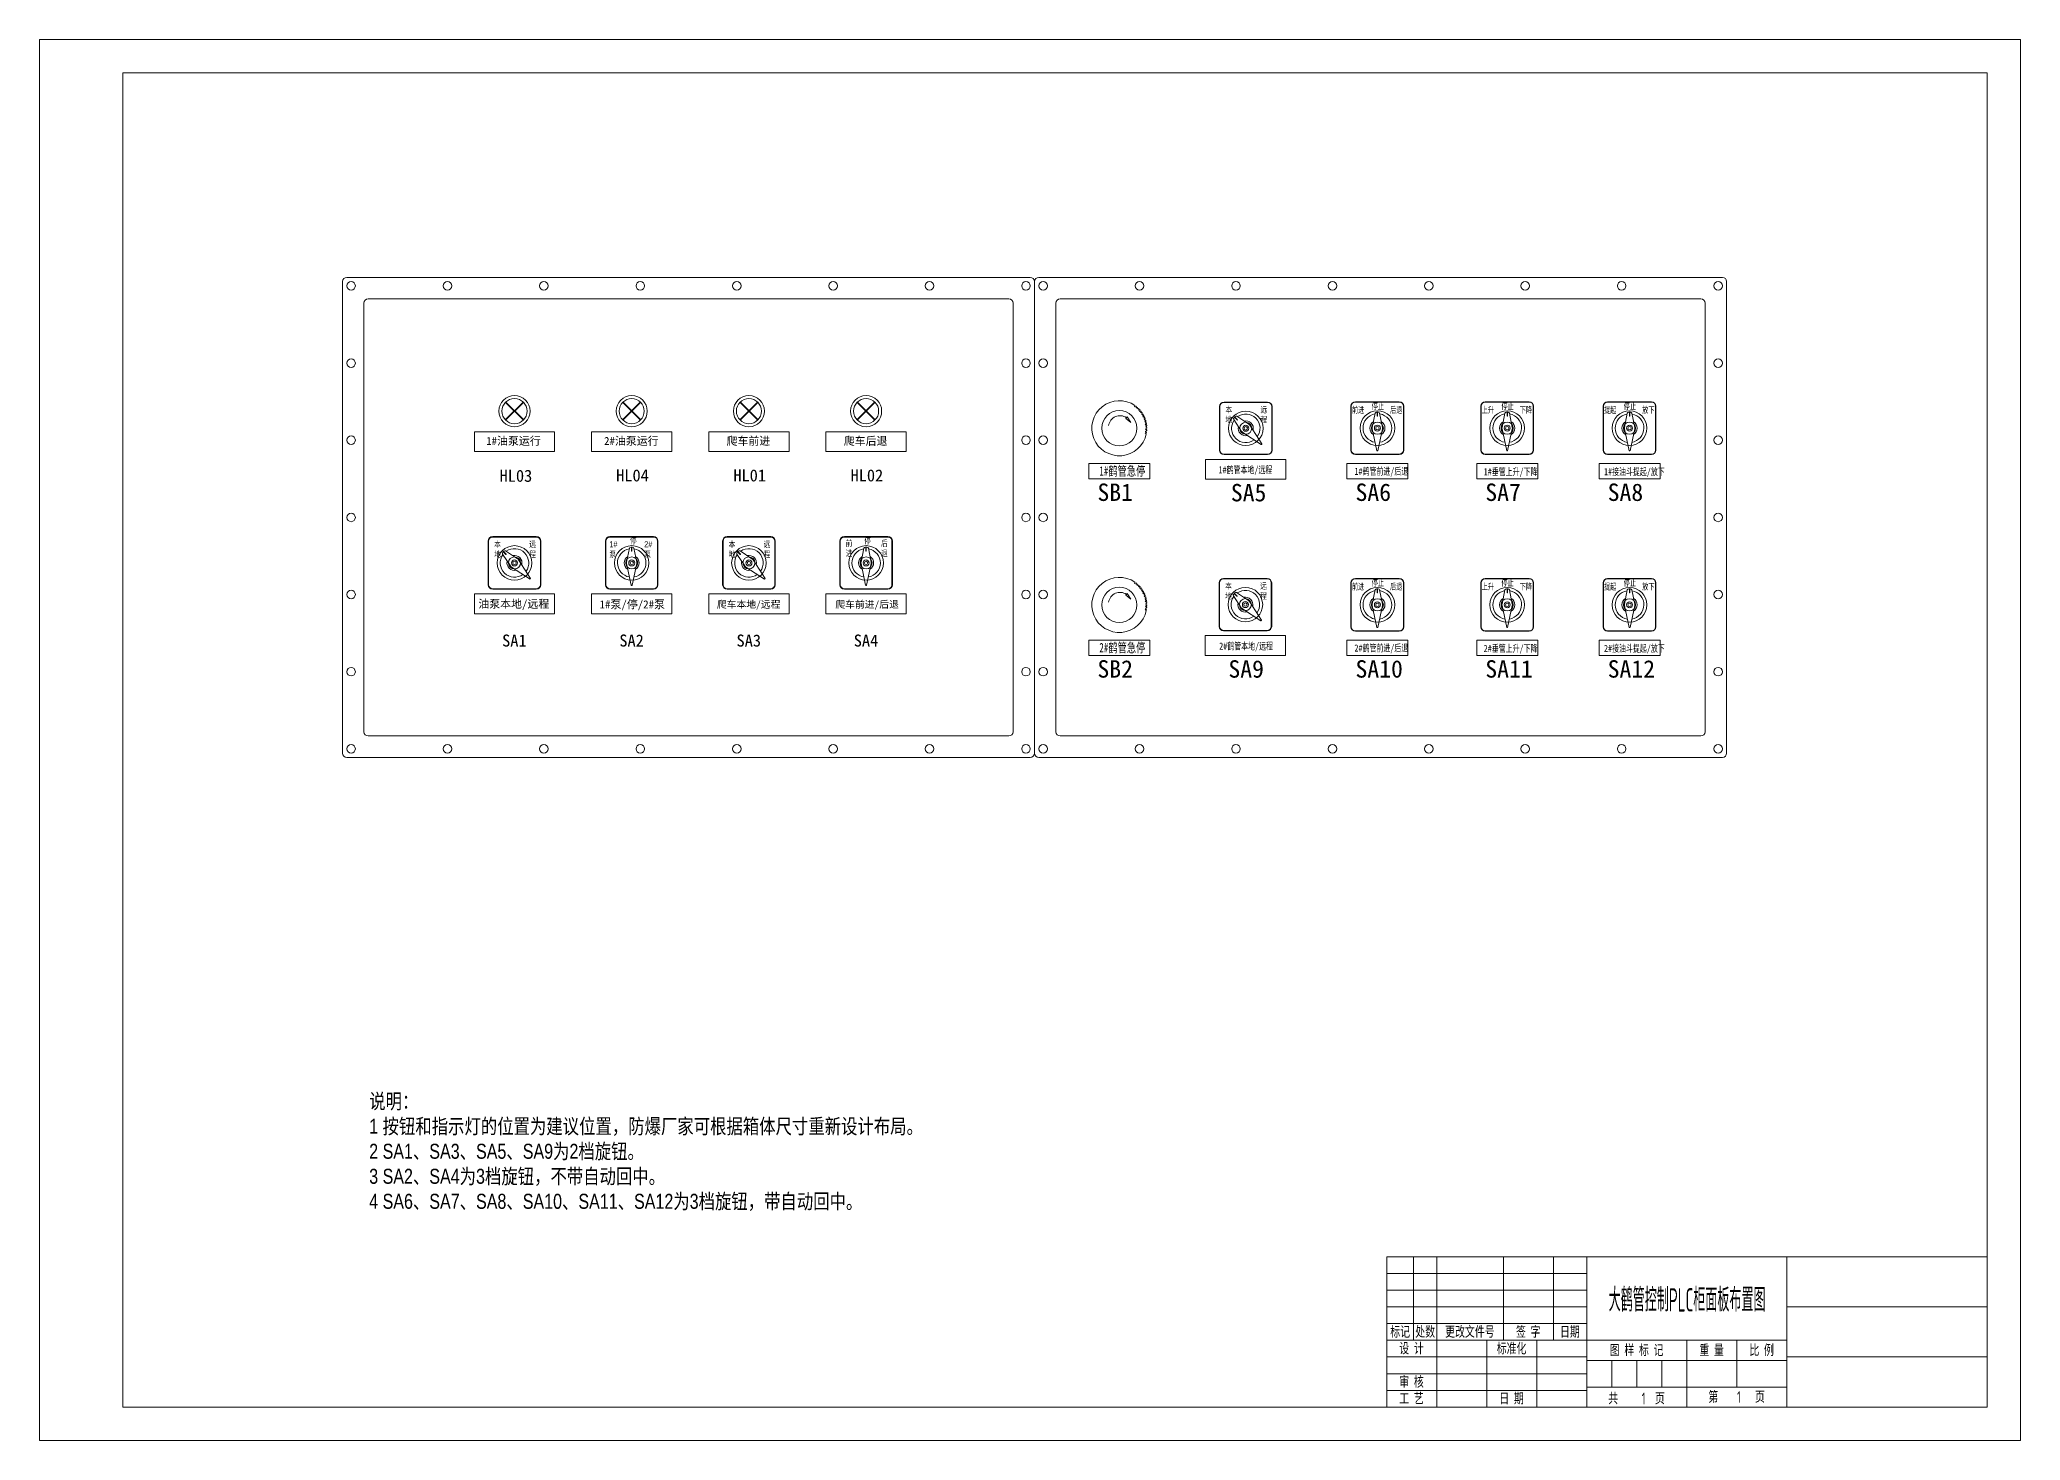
# Model space of a CAD drawing. Header units: millimetres. Extents: x 47793 to 72822, y 60284 to 123188.
# Drawn here: x 52652 to 56612, y 60284 to 63084 of the extents above; entities that cross this region are included whole.
import ezdxf
from ezdxf.enums import TextEntityAlignment as Align

# ---------------------------------------------------------------- set-up
doc = ezdxf.new("R2010")
doc.units = ezdxf.units.MM
doc.header["$LTSCALE"] = 10
doc.layers.get('0').update_dxf_attribs({"lineweight": 18})
for name, color, linetype, lineweight in [('1轮廓实线层', 7, 'Continuous', 18), ('2细线层', 4, 'Continuous', 18), ('6文字层', 3, 'Continuous', 18), ('图框层', 7, 'Continuous', 18), ('尺寸线层', 3, 'Continuous', 18), ('标注', 3, 'Continuous', 13)]:
    doc.layers.add(name, color=color, linetype=linetype, lineweight=lineweight)
doc.styles.add('FS', font='')
doc.styles.add('PC_TEXTSTYLE', font='SIMYOU.TTF', dxfattribs={"width": 0.8})
doc.styles.get("Standard").update_dxf_attribs({"font": 'isocp.shx', "width": 0.707, "bigfont": 'hztxt.shx'})
doc.styles.add('宋体', font='')
doc.styles.add('长仿宋', font='', dxfattribs={"width": 0.7, "height": 5})
doc.styles.get('FS').set_extended_font_data('SimSun')
doc.styles.get('宋体').set_extended_font_data('SimSun')
doc.styles.get('长仿宋').set_extended_font_data('SimSun')

# ---------------------------------------------------------------- blocks, each defined once
blk = doc.blocks.new('本地远程')
for p, q in [((-35, 29), (-35, -29)), ((-34.5, -29), (-34.5, 29)), ((29, 35), (-29, 35)), ((-29, 34.5), (29, 34.5)), ((34.5, 29), (34.5, -29)), ((35, -29), (35, 29)), ((-5.5, -4.1), (-16, 11.8)), ((-14.1, 15.6), (-15.6, 14.1)), ((-15, 14.7), (-11.5, 11.1)), ((-14.7, 15), (-11.1, 11.5)), ((-11.8, 16), (4.1, 5.5)), ((21.5, -20.7), (5.5, 4.1)), ((-4.1, -5.5), (20.7, -21.5)), ((20.9, -21.5), (21.5, -20.9)), ((29, -34.5), (-29, -34.5)), ((-29, -35), (29, -35))]:
    blk.add_line(p, q)
for radius in [23, 8, 4, 2.25]:
    blk.add_circle((0, 0), radius)
for centre, radius, start, end in [((-29, 29), 6, 90, 180), ((-29, 29), 5.5, 90, 180), ((29, 29), 6, 0, 90), ((29, 29), 5.5, 0, 90), ((0, 0), 19, 144.8684, 305.9981), ((-14.2, 12.7), 2, 135, 206.5651), ((-12.7, 14.2), 2, 63.4349, 135), ((-11.3, 11.3), 0.25, 225, 45), ((0, 0), 19, 324.0019, 125.1316), ((0, 0), 10, 166.6435, 283.8145), ((0, 0), 10, 346.1855, 103.3565), ((1.3, 1.3), 5, 32.9777, 56.6397), ((-1.3, -1.3), 5, 213.3603, 237.0223), ((20.8, -21.3), 0.2, 237.1169, 315), ((21.3, -20.8), 0.2, 315, 32.8831), ((-29, -29), 6, 180, 270), ((-29, -29), 5.5, 180, 270), ((29, -29), 5.5, 270, 0), ((29, -29), 6, 270, 0)]:
    blk.add_arc(centre, radius, start, end)
at = {"char_height": 8, "attachment_point": 1, "style": 'PC_TEXTSTYLE'}
for s, insert, width in [('本地', (-27.1, 28.9), 14.149), ('远程', (19.6, 28.9), 15.64)]:
    blk.add_mtext(s, dxfattribs=dict(at, insert=insert, width=width))
blk = doc.blocks.new('*U12')
for p, q in [((-35, 29), (-35, -29)), ((-34.5, -29), (-34.5, 29)), ((29, 35), (-29, 35)), ((-29, 34.5), (29, 34.5)), ((34.5, 29), (34.5, -29)), ((35, -29), (35, 29)), ((-6.8, 1), (-3, 19.6)), ((1.1, 21), (-1.1, 21)), ((-0.3, 21), (-0.3, 15.9)), ((0.2, 21), (0.2, 15.9)), ((3, 19.6), (6.8, 1)), ((-6.8, -1), (-0.6, -29.8)), ((0.6, -29.8), (6.8, -1)), ((29, -34.5), (-29, -34.5)), ((-29, -35), (29, -35)), ((-0.4, -30), (0.4, -30))]:
    blk.add_line(p, q)
for radius in [23, 8, 4, 2.25]:
    blk.add_circle((0, 0), radius)
for centre, radius, start, end in [((-29, 29), 6, 90, 180), ((-29, 29), 5.5, 90, 180), ((29, 29), 6, 0, 90), ((29, 29), 5.5, 0, 90), ((0, 0), 19, 99.8684, 260.9981), ((0, 0), 10, 121.6435, 238.8145), ((-1.9, 0), 5, 168.3603, 192.0223), ((-1.1, 19), 2, 90, 161.5651), ((0, 15.9), 0.25, 180, 0), ((1.1, 19), 2, 18.4349, 90), ((0, 0), 19, 279.0019, 80.1316), ((0, 0), 10, 301.1855, 58.3565), ((1.9, 0), 5, 347.9777, 11.6397), ((-29, -29), 6, 180, 270), ((-29, -29), 5.5, 180, 270), ((-0.4, -29.8), 0.2, 192.1169, 270), ((0.4, -29.8), 0.2, 270, 347.8831), ((29, -29), 5.5, 270, 0), ((29, -29), 6, 270, 0)]:
    blk.add_arc(centre, radius, start, end)
at = {"char_height": 8, "attachment_point": 1, "style": 'PC_TEXTSTYLE'}
for s, insert, width in [('1#泵', (-29.8, 28.9), 14.149), ('停', (-2.4, 33.6), 11), ('2#泵', (16.6, 28.9), 15.64)]:
    blk.add_mtext(s, dxfattribs=dict(at, insert=insert, width=width))
blk = doc.blocks.new('*U13')
for p, q in [((-35, 29), (-35, -29)), ((-34.5, -29), (-34.5, 29)), ((29, 35), (-29, 35)), ((-29, 34.5), (29, 34.5)), ((34.5, 29), (34.5, -29)), ((35, -29), (35, 29)), ((-6.8, 1), (-3, 19.6)), ((1.1, 21), (-1.1, 21)), ((-0.3, 21), (-0.3, 15.9)), ((0.2, 21), (0.2, 15.9)), ((3, 19.6), (6.8, 1)), ((-6.8, -1), (-0.6, -29.8)), ((0.6, -29.8), (6.8, -1)), ((29, -34.5), (-29, -34.5)), ((-29, -35), (29, -35)), ((-0.4, -30), (0.4, -30))]:
    blk.add_line(p, q)
for radius in [23, 8, 4, 2.25]:
    blk.add_circle((0, 0), radius)
for centre, radius, start, end in [((-29, 29), 6, 90, 180), ((-29, 29), 5.5, 90, 180), ((29, 29), 6, 0, 90), ((29, 29), 5.5, 0, 90), ((0, 0), 19, 99.8684, 260.9981), ((0, 0), 10, 121.6435, 238.8145), ((-1.9, 0), 5, 168.3603, 192.0223), ((-1.1, 19), 2, 90, 161.5651), ((0, 15.9), 0.25, 180, 0), ((1.1, 19), 2, 18.4349, 90), ((0, 0), 19, 279.0019, 80.1316), ((0, 0), 10, 301.1855, 58.3565), ((1.9, 0), 5, 347.9777, 11.6397), ((-29, -29), 6, 180, 270), ((-29, -29), 5.5, 180, 270), ((-0.4, -29.8), 0.2, 192.1169, 270), ((0.4, -29.8), 0.2, 270, 347.8831), ((29, -29), 5.5, 270, 0), ((29, -29), 6, 270, 0)]:
    blk.add_arc(centre, radius, start, end)
at = {"char_height": 8, "width": 11, "attachment_point": 1, "style": 'PC_TEXTSTYLE'}
for s, insert in [('前进', (-27.3, 30.2)), ('停', (-2.4, 33.6)), ('后退', (19.8, 30.2))]:
    blk.add_mtext(s, dxfattribs=dict(at, insert=insert))
blk = doc.blocks.new('急停')
for p, q in [((9.5, 13.8), (9.3, 12.9)), ((9.3, 12.9), (10.2, 13.3)), ((10.4, 13.1), (10.2, 12.2)), ((10.2, 12.2), (11, 12.6)), ((4.2, 5.9), (3.7, 5.4)), ((3.7, 5.4), (7, 2.9)), ((4.6, 6.5), (4.2, 5.9)), ((7, 2.9), (4.6, 6.5)), ((11.2, 12.4), (10.9, 11.6)), ((10.9, 11.6), (11.8, 11.9)), ((12, 11.7), (11.7, 10.8)), ((11.7, 10.8), (12.6, 11.1)), ((12.8, 10.9), (12.4, 10)), ((12.4, 10), (13.3, 10.2)), ((13.5, 10), (13, 9.2)), ((13, 9.2), (14, 9.3)), ((14.1, 9.1), (13.6, 8.3)), ((13.6, 8.3), (14.6, 8.4)), ((14.7, 8.2), (14.2, 7.5)), ((14.2, 7.5), (15.1, 7.5)), ((15.2, 7.2), (14.6, 6.5)), ((14.6, 6.5), (15.6, 6.5)), ((15.7, 6.2), (15.1, 5.6)), ((15.1, 5.6), (16, 5.5)), ((16.1, 5.2), (15.4, 4.6)), ((15.4, 4.6), (16.3, 4.4)), ((16.4, 4.1), (15.7, 3.6)), ((15.7, 3.6), (16.6, 3.4)), ((16.7, 3.1), (16, 2.6)), ((16, 2.6), (16.8, 2.3)), ((16.9, 2), (16.1, 1.5)), ((16.1, 1.5), (17, 1.2)), ((17, 0.9), (16.2, 0.5)), ((16.2, 0.5), (17.1, 0.1)), ((16.9, -3.5), (16, -3.7)), ((16, -3.7), (16.7, -4.3)), ((17, -2.4), (16.1, -2.7)), ((16.1, -2.7), (16.9, -3.2)), ((17.1, -1.3), (16.2, -1.6)), ((16.2, -1.6), (17, -2.1)), ((17.1, -0.2), (16.3, -0.6)), ((16.3, -0.6), (17.1, -1))]:
    blk.add_line(p, q)
blk.add_circle((-0.4, -0.7), 11.2)
for centre, radius, start, end in [((-0.4, -0.7), 17.5, 55.5124, 348.0594), ((-0.4, -0.7), 17.5, 51.9124, 52.8594), ((-0.4, -0.7), 17.5, 48.3124, 49.2594), ((0, 0), 7.26, 55.0086, 172.0809), ((-0.4, -0.7), 17.5, 44.7124, 45.6594), ((-0.4, -0.7), 17.5, 41.1124, 42.0594), ((-0.4, -0.7), 17.5, 37.5124, 38.4594), ((-0.4, -0.7), 17.5, 33.9124, 34.8594), ((-0.4, -0.7), 17.5, 30.3124, 31.2594), ((-0.4, -0.7), 17.5, 26.7124, 27.6594), ((-0.4, -0.7), 17.5, 23.1124, 24.0594), ((-0.4, -0.7), 17.5, 19.5124, 20.4594), ((-0.4, -0.7), 17.5, 15.9124, 16.8594), ((-0.4, -0.7), 17.5, 12.3124, 13.2594), ((-0.4, -0.7), 17.5, 8.7124, 9.6594), ((-0.4, -0.7), 17.5, 5.1124, 6.0594), ((-0.4, -0.7), 17.5, 1.5124, 2.4594), ((-0.4, -0.7), 17.5, 350.7124, 351.6594), ((-0.4, -0.7), 17.5, 354.3124, 355.2594), ((-0.4, -0.7), 17.5, 357.9124, 358.8594)]:
    blk.add_arc(centre, radius, start, end)

msp = doc.modelspace()

# ---------------------------------------------------------------- linework, layer by layer
for p, q in [((53266.22, 62609.23), (54054.41, 62609.23)), ((53844.51, 62609.23), (54632.71, 62609.23)), ((54649.85, 62609.23), (55438.05, 62609.23)), ((55228.14, 62609.23), (56016.34, 62609.23)), ((53257.65, 61658.25), (53257.65, 62600.66)), ((54641.28, 62600.66), (54641.28, 61658.25)), ((54641.28, 61658.25), (54641.28, 62600.66)), ((56024.91, 62600.66), (56024.91, 61658.25)), ((53300.49, 61701.08), (53300.49, 62557.82)), ((53309.05, 62566.39), (54011.58, 62566.39)), ((53887.35, 62566.39), (54589.88, 62566.39)), ((54598.44, 62557.82), (54598.44, 61701.08)), ((54684.12, 61701.08), (54684.12, 62557.82)), ((54692.68, 62566.39), (55395.21, 62566.39)), ((55270.98, 62566.39), (55973.51, 62566.39)), ((55982.07, 62557.82), (55982.07, 61701.08)), ((55273.81, 62351.65), (55273.81, 62264.02)), ((55274.56, 62264.02), (55274.56, 62351.65)), ((55370.5, 62360.71), (55282.87, 62360.71)), ((55282.87, 62359.96), (55370.5, 62359.96)), ((55316.43, 62309.39), (55322.22, 62337.5)), ((55328.29, 62339.56), (55325.09, 62339.56)), ((55326.31, 62339.56), (55326.31, 62331.93)), ((55327.06, 62339.56), (55327.06, 62331.93)), ((55331.15, 62337.5), (55336.94, 62309.39)), ((55378.81, 62351.65), (55378.81, 62264.02)), ((55379.56, 62264.02), (55379.56, 62351.65)), ((55533.31, 62351.65), (55533.31, 62264.02)), ((55534.06, 62264.02), (55534.06, 62351.65)), ((55630, 62360.71), (55542.37, 62360.71)), ((55542.37, 62359.96), (55630, 62359.96)), ((55575.93, 62309.39), (55581.72, 62337.5)), ((55587.79, 62339.56), (55584.59, 62339.56)), ((55585.81, 62339.56), (55585.81, 62331.93)), ((55586.56, 62339.56), (55586.56, 62331.93)), ((55590.65, 62337.5), (55596.44, 62309.39)), ((55638.31, 62351.65), (55638.31, 62264.02)), ((55639.06, 62264.02), (55639.06, 62351.65)), ((55777.9, 62351.62), (55777.9, 62264)), ((55778.66, 62264), (55778.66, 62351.62)), ((55874.59, 62360.69), (55786.97, 62360.69)), ((55786.97, 62359.93), (55874.59, 62359.93)), ((55820.52, 62309.36), (55826.31, 62337.47)), ((55832.38, 62339.54), (55829.18, 62339.54)), ((55830.4, 62339.54), (55830.4, 62331.9)), ((55831.16, 62339.54), (55831.16, 62331.9)), ((55835.25, 62337.47), (55841.04, 62309.36)), ((55882.9, 62351.62), (55882.9, 62264)), ((55883.66, 62264), (55883.66, 62351.62)), ((55316.44, 62306.29), (55325.78, 62262.79)), ((55327.59, 62262.79), (55336.93, 62306.29)), ((55575.94, 62306.29), (55585.28, 62262.79)), ((55587.09, 62262.79), (55596.43, 62306.29)), ((55820.53, 62306.26), (55829.87, 62262.76)), ((55831.69, 62262.76), (55841.03, 62306.26)), ((55370.5, 62255.71), (55282.87, 62255.71)), ((55282.87, 62254.96), (55370.5, 62254.96)), ((55326.08, 62262.55), (55327.3, 62262.55)), ((55630, 62255.71), (55542.37, 62255.71)), ((55542.37, 62254.96), (55630, 62254.96)), ((55585.57, 62262.55), (55586.8, 62262.55)), ((55874.59, 62255.69), (55786.97, 62255.69)), ((55786.97, 62254.93), (55874.59, 62254.93)), ((55830.17, 62262.52), (55831.39, 62262.52)), ((55273.81, 61998.48), (55273.81, 61910.85)), ((55274.56, 61910.85), (55274.56, 61998.48)), ((55370.5, 62007.54), (55282.87, 62007.54)), ((55282.87, 62006.79), (55370.5, 62006.79)), ((55316.43, 61956.22), (55322.22, 61984.33)), ((55328.29, 61986.39), (55325.09, 61986.39)), ((55326.31, 61986.39), (55326.31, 61978.76)), ((55327.06, 61986.39), (55327.06, 61978.76)), ((55331.15, 61984.33), (55336.94, 61956.22)), ((55378.81, 61998.48), (55378.81, 61910.85)), ((55379.56, 61910.85), (55379.56, 61998.48)), ((55533.31, 61998.48), (55533.31, 61910.85)), ((55534.06, 61910.85), (55534.06, 61998.48)), ((55630, 62007.54), (55542.37, 62007.54)), ((55542.37, 62006.79), (55630, 62006.79)), ((55575.93, 61956.22), (55581.72, 61984.33)), ((55587.79, 61986.39), (55584.59, 61986.39)), ((55585.81, 61986.39), (55585.81, 61978.76)), ((55586.56, 61986.39), (55586.56, 61978.76)), ((55590.65, 61984.33), (55596.44, 61956.22)), ((55638.31, 61998.48), (55638.31, 61910.85)), ((55639.06, 61910.85), (55639.06, 61998.48)), ((55777.9, 61998.45), (55777.9, 61910.83)), ((55778.66, 61910.83), (55778.66, 61998.45)), ((55874.59, 62007.52), (55786.97, 62007.52)), ((55786.97, 62006.76), (55874.59, 62006.76)), ((55820.52, 61956.19), (55826.31, 61984.3)), ((55832.38, 61986.37), (55829.18, 61986.37)), ((55830.4, 61986.37), (55830.4, 61978.73)), ((55831.16, 61986.37), (55831.16, 61978.73)), ((55835.25, 61984.3), (55841.04, 61956.19)), ((55882.9, 61998.45), (55882.9, 61910.83)), ((55883.66, 61910.83), (55883.66, 61998.45)), ((55316.44, 61953.12), (55325.78, 61909.62)), ((55327.59, 61909.62), (55336.93, 61953.12)), ((55575.94, 61953.12), (55585.28, 61909.62)), ((55587.09, 61909.62), (55596.43, 61953.12)), ((55820.53, 61953.09), (55829.87, 61909.59)), ((55831.69, 61909.59), (55841.03, 61953.09)), ((55370.5, 61902.54), (55282.87, 61902.54)), ((55282.87, 61901.79), (55370.5, 61901.79)), ((55326.08, 61909.38), (55327.3, 61909.38)), ((55630, 61902.54), (55542.37, 61902.54)), ((55542.37, 61901.79), (55630, 61901.79)), ((55585.57, 61909.38), (55586.8, 61909.38)), ((55874.59, 61902.52), (55786.97, 61902.52)), ((55786.97, 61901.76), (55874.59, 61901.76)), ((55830.17, 61909.35), (55831.39, 61909.35)), ((54011.58, 61692.52), (53309.05, 61692.52)), ((54589.88, 61692.52), (53887.35, 61692.52)), ((55395.21, 61692.52), (54692.68, 61692.52)), ((55973.51, 61692.52), (55270.98, 61692.52)), ((54632.71, 61649.68), (53266.22, 61649.68)), ((56016.34, 61649.68), (54649.85, 61649.68))]:
    msp.add_line(p, q)
at = {"lineweight": 40}
for p, q in [((53583.82, 62359.57), (53619.28, 62324.11)), ((53583.82, 62324.11), (53619.28, 62359.57)), ((53818.14, 62359.57), (53853.6, 62324.11)), ((53818.14, 62324.11), (53853.6, 62359.57)), ((54052.46, 62359.57), (54087.92, 62324.11)), ((54052.46, 62324.11), (54087.92, 62359.57)), ((54286.78, 62359.57), (54322.24, 62324.11)), ((54286.78, 62324.11), (54322.24, 62359.57))]:
    msp.add_line(p, q, dxfattribs=at)
for centre, radius in [((55326.69, 62307.84), 34.75), ((55586.19, 62307.84), 34.75), ((55830.78, 62307.81), 34.75), ((55326.69, 62307.84), 12.09), ((55326.69, 62307.84), 6.04), ((55326.69, 62307.84), 3.4), ((55586.19, 62307.84), 12.09), ((55586.19, 62307.84), 6.04), ((55586.19, 62307.84), 3.4), ((55830.78, 62307.81), 12.09), ((55830.78, 62307.81), 6.04), ((55830.78, 62307.81), 3.4), ((55326.69, 61954.67), 34.75), ((55586.19, 61954.67), 34.75), ((55830.78, 61954.64), 34.75), ((55326.69, 61954.67), 12.09), ((55326.69, 61954.67), 6.04), ((55326.69, 61954.67), 3.4), ((55586.19, 61954.67), 12.09), ((55586.19, 61954.67), 6.04), ((55586.19, 61954.67), 3.4), ((55830.78, 61954.64), 12.09), ((55830.78, 61954.64), 6.04), ((55830.78, 61954.64), 3.4)]:
    msp.add_circle(centre, radius)
for centre, radius, start, end in [((53266.22, 62600.66), 8.57, 90, 180), ((54632.71, 62600.66), 8.57, 0, 90), ((54649.85, 62600.66), 8.57, 90, 180), ((56016.34, 62600.66), 8.57, 0, 90), ((53309.05, 62557.82), 8.57, 90, 180), ((54589.88, 62557.82), 8.57, 0, 90), ((54692.68, 62557.82), 8.57, 90, 180), ((55973.51, 62557.82), 8.57, 0, 90), ((55282.87, 62351.65), 9.06, 90, 180), ((55282.87, 62351.65), 8.31, 90, 180), ((55326.69, 62307.84), 28.71, 99.86844, 260.99807), ((55325.09, 62336.54), 3.02, 90, 161.56505), ((55326.69, 62331.93), 0.378, 180, 0), ((55328.29, 62336.54), 3.02, 18.43495, 90), ((55326.69, 62307.84), 28.71, 279.00193, 80.13156), ((55370.5, 62351.65), 9.06, 0, 90), ((55370.5, 62351.65), 8.31, 0, 90), ((55542.37, 62351.65), 9.06, 90, 180), ((55542.37, 62351.65), 8.31, 90, 180), ((55586.19, 62307.84), 28.71, 99.86844, 260.99807), ((55584.59, 62336.54), 3.02, 90, 161.56505), ((55586.19, 62331.93), 0.378, 180, 0), ((55587.79, 62336.54), 3.02, 18.43495, 90), ((55586.19, 62307.84), 28.71, 279.00193, 80.13156), ((55630, 62351.65), 9.06, 0, 90), ((55630, 62351.65), 8.31, 0, 90), ((55786.97, 62351.62), 9.06, 90, 180), ((55786.97, 62351.62), 8.31, 90, 180), ((55830.78, 62307.81), 28.71, 99.86844, 260.99807), ((55829.18, 62336.52), 3.02, 90, 161.56505), ((55830.78, 62331.9), 0.378, 180, 0), ((55832.38, 62336.52), 3.02, 18.43495, 90), ((55830.78, 62307.81), 28.71, 279.00193, 80.13156), ((55874.59, 62351.62), 9.06, 0, 90), ((55874.59, 62351.62), 8.31, 0, 90), ((55326.69, 62307.84), 15.11, 121.64347, 238.81453), ((55323.83, 62307.86), 7.55, 168.36027, 192.02235), ((55326.69, 62307.84), 15.11, 301.18547, 58.35653), ((55329.54, 62307.86), 7.55, 347.97765, 11.63973), ((55586.19, 62307.84), 15.11, 121.64347, 238.81453), ((55583.33, 62307.86), 7.55, 168.36027, 192.02235), ((55586.19, 62307.84), 15.11, 301.18547, 58.35653), ((55589.04, 62307.86), 7.55, 347.97765, 11.63973), ((55830.78, 62307.81), 15.11, 121.64347, 238.81453), ((55827.92, 62307.84), 7.55, 168.36027, 192.02235), ((55830.78, 62307.81), 15.11, 301.18547, 58.35653), ((55833.64, 62307.84), 7.55, 347.97765, 11.63973), ((55282.87, 62264.02), 9.06, 180, 270), ((55282.87, 62264.02), 8.31, 180, 270), ((55326.08, 62262.85), 0.302, 192.11694, 270), ((55327.3, 62262.85), 0.302, 270, 347.88306), ((55370.5, 62264.02), 8.31, 270, 0), ((55370.5, 62264.02), 9.06, 270, 0), ((55542.37, 62264.02), 9.06, 180, 270), ((55542.37, 62264.02), 8.31, 180, 270), ((55585.57, 62262.85), 0.302, 192.11694, 270), ((55586.8, 62262.85), 0.302, 270, 347.88306), ((55630, 62264.02), 8.31, 270, 0), ((55630, 62264.02), 9.06, 270, 0), ((55786.97, 62264), 9.06, 180, 270), ((55786.97, 62264), 8.31, 180, 270), ((55830.17, 62262.83), 0.302, 192.11694, 270), ((55831.39, 62262.83), 0.302, 270, 347.88306), ((55874.59, 62264), 8.31, 270, 0), ((55874.59, 62264), 9.06, 270, 0), ((55282.87, 61998.48), 9.06, 90, 180), ((55282.87, 61998.48), 8.31, 90, 180), ((55326.69, 61954.67), 28.71, 99.86844, 260.99807), ((55325.09, 61983.37), 3.02, 90, 161.56505), ((55326.69, 61978.76), 0.378, 180, 0), ((55328.29, 61983.37), 3.02, 18.43495, 90), ((55326.69, 61954.67), 28.71, 279.00193, 80.13156), ((55370.5, 61998.48), 9.06, 0, 90), ((55370.5, 61998.48), 8.31, 0, 90), ((55542.37, 61998.48), 9.06, 90, 180), ((55542.37, 61998.48), 8.31, 90, 180), ((55586.19, 61954.67), 28.71, 99.86844, 260.99807), ((55584.59, 61983.37), 3.02, 90, 161.56505), ((55586.19, 61978.76), 0.378, 180, 0), ((55587.79, 61983.37), 3.02, 18.43495, 90), ((55586.19, 61954.67), 28.71, 279.00193, 80.13156), ((55630, 61998.48), 9.06, 0, 90), ((55630, 61998.48), 8.31, 0, 90), ((55786.97, 61998.45), 9.06, 90, 180), ((55786.97, 61998.45), 8.31, 90, 180), ((55830.78, 61954.64), 28.71, 99.86844, 260.99807), ((55829.18, 61983.35), 3.02, 90, 161.56505), ((55830.78, 61978.73), 0.378, 180, 0), ((55832.38, 61983.35), 3.02, 18.43495, 90), ((55830.78, 61954.64), 28.71, 279.00193, 80.13156), ((55874.59, 61998.45), 9.06, 0, 90), ((55874.59, 61998.45), 8.31, 0, 90), ((55326.69, 61954.67), 15.11, 121.64347, 238.81453), ((55323.83, 61954.69), 7.55, 168.36027, 192.02235), ((55326.69, 61954.67), 15.11, 301.18547, 58.35653), ((55329.54, 61954.69), 7.55, 347.97765, 11.63973), ((55586.19, 61954.67), 15.11, 121.64347, 238.81453), ((55583.33, 61954.69), 7.55, 168.36027, 192.02235), ((55586.19, 61954.67), 15.11, 301.18547, 58.35653), ((55589.04, 61954.69), 7.55, 347.97765, 11.63973), ((55830.78, 61954.64), 15.11, 121.64347, 238.81453), ((55827.92, 61954.67), 7.55, 168.36027, 192.02235), ((55830.78, 61954.64), 15.11, 301.18547, 58.35653), ((55833.64, 61954.67), 7.55, 347.97765, 11.63973), ((55282.87, 61910.85), 9.06, 180, 270), ((55282.87, 61910.85), 8.31, 180, 270), ((55326.08, 61909.68), 0.302, 192.11694, 270), ((55327.3, 61909.68), 0.302, 270, 347.88306), ((55370.5, 61910.85), 8.31, 270, 0), ((55370.5, 61910.85), 9.06, 270, 0), ((55542.37, 61910.85), 9.06, 180, 270), ((55542.37, 61910.85), 8.31, 180, 270), ((55585.57, 61909.68), 0.302, 192.11694, 270), ((55586.8, 61909.68), 0.302, 270, 347.88306), ((55630, 61910.85), 8.31, 270, 0), ((55630, 61910.85), 9.06, 270, 0), ((55786.97, 61910.83), 9.06, 180, 270), ((55786.97, 61910.83), 8.31, 180, 270), ((55830.17, 61909.65), 0.302, 192.11694, 270), ((55831.39, 61909.65), 0.302, 270, 347.88306), ((55874.59, 61910.83), 8.31, 270, 0), ((55874.59, 61910.83), 9.06, 270, 0), ((53309.05, 61701.08), 8.57, 180, 270), ((54589.88, 61701.08), 8.57, 270, 0), ((54692.68, 61701.08), 8.57, 180, 270), ((55973.51, 61701.08), 8.57, 270, 0), ((53266.22, 61658.25), 8.57, 180, 270), ((54632.71, 61658.25), 8.57, 270, 0), ((54649.85, 61658.25), 8.57, 180, 270), ((56016.34, 61658.25), 8.57, 270, 0)]:
    msp.add_arc(centre, radius, start, end)
at = {"layer": '1轮廓实线层'}
for p, q in [((56545.49, 60651.12), (55345.49, 60651.12)), ((55345.49, 60351.12), (55345.49, 60651.12)), ((55345.49, 60351.12), (56545.49, 60351.12))]:
    msp.add_line(p, q, dxfattribs=at)
for points in [[(53521.28, 62300.66), (53681.82, 62300.66), (53681.82, 62260.92), (53521.28, 62260.92)], [(53755.6, 62300.66), (53916.14, 62300.66), (53916.14, 62260.92), (53755.6, 62260.92)], [(53989.92, 62300.66), (54150.46, 62300.66), (54150.46, 62260.92), (53989.92, 62260.92)], [(54224.24, 62300.66), (54384.78, 62300.66), (54384.78, 62260.92), (54224.24, 62260.92)], [(54749.71, 62236.88), (54871.73, 62236.88), (54871.73, 62206.55), (54749.71, 62206.55)], [(54983.3, 62245.46), (55143.84, 62245.46), (55143.84, 62205.72), (54983.3, 62205.72)], [(55265.68, 62236.88), (55387.7, 62236.88), (55387.7, 62206.55), (55265.68, 62206.55)], [(55525.17, 62236.88), (55647.2, 62236.88), (55647.2, 62206.55), (55525.17, 62206.55)], [(55769.77, 62236.88), (55891.79, 62236.88), (55891.79, 62206.55), (55769.77, 62206.55)], [(53521.28, 61976.43), (53681.82, 61976.43), (53681.82, 61936.7), (53521.28, 61936.7)], [(53755.6, 61976.43), (53916.14, 61976.43), (53916.14, 61936.7), (53755.6, 61936.7)], [(53989.92, 61976.43), (54150.46, 61976.43), (54150.46, 61936.7), (53989.92, 61936.7)], [(54224.24, 61976.43), (54384.78, 61976.43), (54384.78, 61936.7), (54224.24, 61936.7)], [(54749.71, 61883.71), (54871.73, 61883.71), (54871.73, 61853.38), (54749.71, 61853.38)], [(54982.55, 61893.04), (55143.09, 61893.04), (55143.09, 61853.3), (54982.55, 61853.3)], [(55265.68, 61883.71), (55387.7, 61883.71), (55387.7, 61853.38), (55265.68, 61853.38)], [(55525.17, 61883.71), (55647.2, 61883.71), (55647.2, 61853.38), (55525.17, 61853.38)], [(55769.77, 61883.71), (55891.79, 61883.71), (55891.79, 61853.38), (55769.77, 61853.38)]]:
    msp.add_lwpolyline(points, close=True, dxfattribs=at)
for centre, radius in [((53601.55, 62341.84), 31.08), ((53835.87, 62341.84), 31.08), ((54070.19, 62341.84), 31.08), ((54304.51, 62341.84), 31.08), ((53601.55, 62341.84), 25.08), ((53835.87, 62341.84), 25.08), ((54070.19, 62341.84), 25.08), ((54304.51, 62341.84), 25.08)]:
    msp.add_circle(centre, radius, dxfattribs=at)
at = {"layer": '2细线层'}
for p, q in [((52652.16, 60284.45), (52652.16, 63084.45)), ((56612.16, 63084.45), (52652.16, 63084.45)), ((56612.16, 63084.45), (56612.16, 60284.45)), ((55398.82, 60484.45), (55398.82, 60651.12)), ((55445.49, 60484.45), (55445.49, 60651.12)), ((55578.82, 60484.45), (55578.82, 60651.12)), ((55678.82, 60484.45), (55678.82, 60651.12)), ((55745.49, 60351.12), (55745.49, 60651.12)), ((56145.49, 60351.12), (56145.49, 60651.12)), ((55345.49, 60617.78), (55745.49, 60617.78)), ((55345.49, 60584.45), (55745.49, 60584.45)), ((55345.49, 60551.12), (55745.49, 60551.12)), ((56145.49, 60551.12), (56545.49, 60551.12)), ((55345.49, 60517.78), (55745.49, 60517.78)), ((55345.49, 60484.45), (56145.49, 60484.45)), ((55445.49, 60351.12), (55445.49, 60484.45)), ((55545.49, 60351.12), (55545.49, 60484.45)), ((55645.49, 60351.12), (55645.49, 60484.45)), ((55945.49, 60351.12), (55945.49, 60484.45)), ((56045.49, 60391.12), (56045.49, 60484.45)), ((55345.49, 60451.12), (55745.49, 60451.12)), ((55745.49, 60444.45), (56145.49, 60444.45)), ((55795.49, 60391.12), (55795.49, 60444.45)), ((55845.49, 60391.12), (55845.49, 60444.45)), ((55895.49, 60391.12), (55895.49, 60444.45)), ((56145.49, 60451.12), (56545.49, 60451.12)), ((55345.49, 60417.78), (55745.49, 60417.78)), ((55745.49, 60391.12), (56145.49, 60391.12)), ((55345.49, 60384.45), (55745.49, 60384.45)), ((56612.16, 60284.45), (52652.16, 60284.45))]:
    msp.add_line(p, q, dxfattribs=at)
at = {"layer": '图框层'}
for p, q in [((52818.82, 60351.12), (52818.82, 63017.78)), ((56545.49, 63017.78), (52818.82, 63017.78)), ((56545.49, 63017.78), (56545.49, 60351.12)), ((56545.49, 60351.12), (56545.49, 60651.12)), ((52818.82, 60351.12), (56545.49, 60351.12))]:
    msp.add_line(p, q, dxfattribs=at)
at = {"layer": '标注'}
for centre in [(53274.78, 62592.09), (53467.55, 62592.09), (53660.31, 62592.09), (53853.08, 62592.09), (53853.08, 62592.09), (54045.85, 62592.09), (54238.61, 62592.09), (54431.38, 62592.09), (54624.14, 62592.09), (54658.41, 62592.09), (54851.18, 62592.09), (55043.95, 62592.09), (55236.71, 62592.09), (55236.71, 62592.09), (55429.48, 62592.09), (55622.24, 62592.09), (55815.01, 62592.09), (56007.78, 62592.09), (53274.78, 62437.88), (54624.14, 62437.88), (54658.41, 62437.88), (56007.78, 62437.88), (53274.78, 62283.67), (54624.14, 62283.67), (54658.41, 62283.67), (56007.78, 62283.67), (53274.78, 62129.45), (54624.14, 62129.45), (54658.41, 62129.45), (56007.78, 62129.45), (53274.78, 61975.24), (54624.14, 61975.24), (54658.41, 61975.24), (56007.78, 61975.24), (53274.78, 61821.03), (54624.14, 61821.03), (54658.41, 61821.03), (56007.78, 61821.03), (53274.78, 61666.81), (53467.55, 61666.81), (53660.31, 61666.81), (53853.08, 61666.81), (53853.08, 61666.81), (54045.85, 61666.81), (54238.61, 61666.81), (54431.38, 61666.81), (54624.14, 61666.81), (54658.41, 61666.81), (54851.18, 61666.81), (55043.95, 61666.81), (55236.71, 61666.81), (55236.71, 61666.81), (55429.48, 61666.81), (55622.24, 61666.81), (55815.01, 61666.81), (56007.78, 61666.81)]:
    msp.add_circle(centre, 8.57, dxfattribs=at)

# ---------------------------------------------------------------- block references
at = {"lineweight": 25, "xscale": 3.147482014387061, "yscale": 3.147482014387061, "zscale": 3.147482014387061}
for p in [(54812, 62309.89), (54812, 61956.72)]:
    msp.add_blockref('急停', p, dxfattribs=at)
at = {"layer": '1轮廓实线层', "xscale": 1.5, "yscale": 1.5, "zscale": 1.5}
for name, p in [('本地远程', (55063.57, 62307.46)), ('本地远程', (53601.55, 62038.44)), ('*U12', (53835.87, 62038.44)), ('本地远程', (54070.19, 62038.44)), ('*U13', (54304.51, 62038.44)), ('本地远程', (55062.82, 61955.04))]:
    msp.add_blockref(name, p, dxfattribs=at)

# ---------------------------------------------------------------- texts
at = {"color": 3, "style": 'FS'}
for s, height, p in [('HL03', 23.989, (53571.81, 62200.59)), ('HL04', 23.989, (53804.79, 62201.34)), ('HL01', 23.989, (54039.11, 62201.34)), ('HL02', 23.989, (54273.43, 62201.34)), ('SB1', 34.792, (54766.99, 62162.31)), ('SA5', 34.792, (55033.7, 62161.47)), ('SA6', 34.792, (55282.95, 62162.31)), ('SA7', 34.792, (55542.45, 62162.31)), ('SA8', 34.792, (55787.05, 62162.31)), ('SA1', 23.989, (53576.82, 61871.25)), ('SA2', 23.989, (53811.14, 61871.25)), ('SA3', 23.989, (54045.46, 61871.25)), ('SA4', 23.989, (54279.78, 61871.25)), ('SB2', 34.792, (54766.99, 61809.13)), ('SA9', 34.792, (55028.86, 61809.05)), ('SA10', 34.792, (55282.95, 61809.13)), ('SA11', 34.792, (55542.45, 61809.13)), ('SA12', 34.792, (55787.05, 61809.13))]:
    msp.add_text(s, height=height, dxfattribs=at).set_placement(p)
at = {"layer": '1轮廓实线层', "style": '长仿宋', "width": 0.7}
for s, height, p in [('前进', 12.59, (55275.63, 62337.93)), ('停止', 12.59, (55315.2, 62345.57)), ('后退', 12.59, (55351.92, 62337.93)), ('上升', 12.59, (55535.13, 62337.93)), ('停止', 12.59, (55574.7, 62345.57)), ('下降', 12.59, (55611.42, 62337.93)), ('提起', 12.59, (55779.72, 62337.9)), ('停止', 12.59, (55819.29, 62345.54)), ('放下', 12.59, (55856.02, 62337.9)), ('1#鹤管急停', 18.885, (54770.79, 62212.8)), ('1#鹤管本地/远程', 14.164, (55008.99, 62217.56)), ('1#鹤管前进/后退', 14.164, (55280.81, 62214.49)), ('1#垂管上升/下降', 14.164, (55539.21, 62213.62)), ('1#接油斗提起/放下', 14.164, (55779.71, 62213.71)), ('前进', 12.59, (55275.63, 61984.76)), ('停止', 12.59, (55315.2, 61992.4)), ('后退', 12.59, (55351.92, 61984.76)), ('上升', 12.59, (55535.13, 61984.76)), ('停止', 12.59, (55574.7, 61992.4)), ('下降', 12.59, (55611.42, 61984.76)), ('提起', 12.59, (55779.72, 61984.73)), ('停止', 12.59, (55819.29, 61992.37)), ('放下', 12.59, (55856.02, 61984.73)), ('2#鹤管急停', 18.885, (54770.79, 61859.62)), ('2#鹤管本地/远程', 14.164, (55010.39, 61865.13)), ('2#鹤管前进/后退', 14.164, (55280.81, 61861.32)), ('2#垂管上升/下降', 14.164, (55539.21, 61860.45)), ('2#接油斗提起/放下', 14.164, (55779.71, 61860.54))]:
    msp.add_text(s, height=height, dxfattribs=at).set_placement(p)
at = {"layer": '1轮廓实线层', "style": '宋体'}
for s, height, p in [('1#油泵运行', 16, (53544.87, 62274.23)), ('2#油泵运行', 16, (53780.55, 62274.23)), ('爬车前进', 16, (54025.58, 62274.23)), ('爬车后退', 16, (54259.9, 62274.23)), ('油泵本地/远程', 16, (53529.3, 61948.53)), ('1#泵/停/2#泵', 16, (53771.64, 61947.59)), ('爬车本地/远程', 14, (54006.1, 61948.53)), ('爬车前进/后退', 14, (54242.88, 61948.53))]:
    msp.add_text(s, height=height, dxfattribs=at).set_placement(p)
at = {"layer": '6文字层', "width": 0.707}
for s, p in [('标记', (55372.16, 60501.12)), ('处数', (55422.16, 60501.12))]:
    msp.add_text(s, height=23.333, dxfattribs=at).set_placement(p, align=Align.MIDDLE_CENTER)
at = {"layer": '6文字层', "char_height": 23.333, "attachment_point": 5}
for s, insert, width in [(' 更改文件号 ', (55506.85, 60501.12), 139.6325), (' 签 字 ', (55623.52, 60501.12), 81.305), (' 日期 ', (55706.85, 60501.12), 65.3975), (' 设 计 ', (55390.19, 60467.82), 81.305), (' 标准化 ', (55590.19, 60467.82), 90.9673), (' 图 样 标 记 ', (55840.19, 60464.45), 163.4348), (' 重 量 ', (55990.19, 60464.45), 81.305), (' 比 例 ', (56090.19, 60464.45), 81.305), (' 审 核 ', (55390.19, 60401.12), 81.305), (' 工 艺 ', (55390.19, 60367.78), 81.305), (' 日 期 ', (55590.19, 60367.78), 81.305), ('共     1  页', (55844.8, 60368.13), 169.297), ('第    1   页', (56044.8, 60371.12), 169.0908)]:
    msp.add_mtext(s, dxfattribs=dict(at, insert=insert, width=width))
at = {"layer": '6文字层', "width": 0.515562}
msp.add_attdef('大鹤管控制PLC柜面板布置图', (55789.07, 60542.02), '', height=46.67, dxfattribs=at)
at = {"layer": '尺寸线层', "insert": (53311.07, 60977.37), "char_height": 30, "width": 1428.9872, "attachment_point": 1, "style": 'PC_TEXTSTYLE'}
msp.add_mtext('说明：\\P1 按钮和指示灯的位置为建议位置，防爆厂家可根据箱体尺寸重新设计布局。\\P2 SA1、SA3、SA5、SA9为2档旋钮。\\P3 SA2、SA4为3档旋钮，不带自动回中。\\P4 SA6、SA7、SA8、SA10、SA11、SA12为3档旋钮，带自动回中。', dxfattribs=at)

doc.saveas('drawing.dxf')
